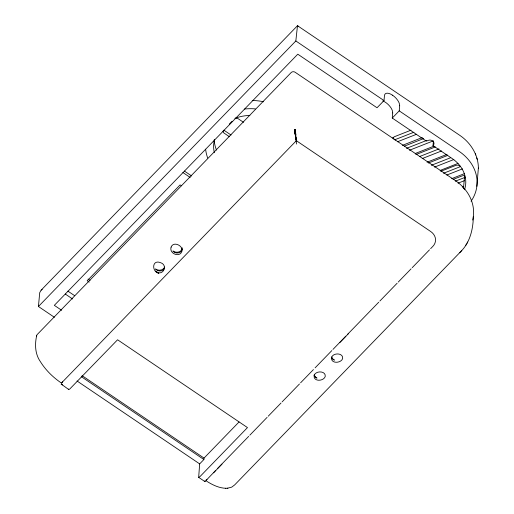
<?xml version="1.0" encoding="UTF-8"?>
<svg xmlns="http://www.w3.org/2000/svg" width="514" height="514" viewBox="0 0 514 514"><rect width="100%" height="100%" fill="white"/><g stroke="black" fill="none" stroke-linecap="round" stroke-linejoin="round"><path stroke-width="0.77" d="M478.373 168.039L476.857 186.319M430.629 248.667L432.865 246.36A12.754 10.537 5.3 0 0 430.661 231.486L296.366 140.695L294.882 129.56L296.546 144.061M239.023 421.988L204.026 458.09L203.891 459.522L199.663 463.891L198.674 477.358L200.068 476.497L247.478 427.59L117.577 339.773L69.512 389.259L68.638 389.458L61.224 384.086L62.49 381.966L296.366 140.695L294.438 129.579L296.366 140.695M54.394 317.286L38.434 306.498L39.719 292.659L41.159 290.14L297.49 25.7L459.985 135.478C470.702 142.783 478.373 154.958 478.38 168.149M36.68 335.584C34.695 344.431 35.036 354.088 40.42 361.702C45.669 370.119 52.897 377.199 61.044 382.808M38.434 306.498L295.833 40.966L297.49 25.7M61.648 310.289L54.33 305.342L297.786 54.188L377.038 107.767L384.009 100.577L384.485 95.488A9.637 4.523 44.1 0 1 392.567 95.212L392.612 95.238M464.521 189.756A35.434 29.272 5.3 0 0 452.166 158.556L433.006 145.603A3.971 3.277 5.3 0 0 433.161 141.427A3.971 3.277 5.3 0 0 428.233 140.373L426.357 141.106L392.259 118.053L392.728 112.964M392.259 118.053L399.224 110.863L399.699 105.775M433.006 145.603L433.45 140.849M463.435 188.734L464.643 175.724A3.971 3.277 5.3 0 0 462.015 175.936L453.065 179.45M464.746 178.352L464.894 176.765M473.349 216.4C473.169 228.91 470.124 242.165 461.032 251.314L234.692 484.888L231.724 487.144L227.374 488.236M164.608 267.865C163.452 271.822 157.856 271.887 155.517 268.976A5.667 4.684 5.3 0 0 164.653 267.036M465.645 245.506L466.391 244.259M466.937 243.321L467.695 242.036M198.539 477.275L204.957 481.618L215.758 470.336M62.342 382.127L61.905 382.564L62.49 381.966M206.487 479.877L206.827 479.549L206.146 480.082L206.827 479.549M459.657 252.734L461.765 250.543M229.25 124.163L232.02 121.31M217.428 468.607L248.686 436.367M249.804 435.21L267.1 417.362M268.218 416.211L281.055 402.97M282.173 401.819L299.476 383.971M300.587 382.821L313.424 369.579M315.101 367.851L331.845 350.574M332.963 349.424L345.8 336.182M347.47 334.453L378.728 302.213M379.84 301.063L397.142 283.214M398.26 282.058L411.097 268.816M412.215 267.666L429.511 249.817M213.554 472.816L221.984 464.123M339.979 342.401L348.402 333.708M41.159 290.14L42.206 289.337M411.033 130.17L394.816 136.551A3.971 3.277 5.3 0 0 392.947 138.17M394.784 139.763L413.937 132.233M397.489 141.768L416.61 134.25M402.423 145.353L422.36 137.514M404.319 146.156L423.709 138.536M406.484 148.353L426.472 140.495M409.433 150.261L432.961 141.009M415.248 153.5L433.855 146.188M415.877 154.592L435.268 146.965M419.617 156.526L438.995 148.912M422.2 158.582L441.584 150.962M427.025 162.212L447.045 154.341M428.361 163.028L447.752 155.401M431.374 165.29L450.759 157.669M434.529 167.114L453.836 159.52M440.17 170.423L457.974 163.426M440.761 171.316L455.674 165.45A3.971 3.277 5.3 0 1 459.901 165.906L459.812 166.857L443.531 173.257M446.814 175.036L462.497 168.868M451.671 178.654L464.335 173.674M455.295 181.198L464.984 177.388M458.051 183.177L464.695 180.562M462.362 187.154L463.795 186.588M206.628 481.194C212.417 484.856 218.874 488.069 225.839 488.281M225.37 488.3L227.869 488.216M62.605 384.857L61.198 384.433M156.365 271.726C163.124 276.474 168.316 265.006 160.541 262.673C151.913 259.14 151.514 271.707 158.858 273.345L155.485 271.058M295.833 40.966L384.009 100.577M399.224 110.863L459.137 151.367A46.774 38.64 5.3 0 1 471.075 201.212M243.488 122.3L238.207 118.734A2.833 2.339 5.3 0 0 235.406 118.329M231.043 135.021L224.445 130.556A2.833 2.339 5.3 0 1 223.931 130.106M229.482 136.75L224.2 133.184A2.833 2.339 5.3 0 1 223.14 130.98M184.417 171.072L191.722 176.013M182.875 172.505L190.18 177.446M181.448 185.792L180.118 184.892L87.194 280.76L89.185 282.109M88.055 279.063L90.053 280.406M67.893 291.117L74.536 295.608M65.278 294.04L72.596 298.987M82.079 375.65L204.026 458.09M81.283 376.634L203.891 459.522M77.049 380.996L199.663 463.891M204.957 481.618L204.726 480.943M297.773 25.822L298.107 26.503M68.638 389.458L68.555 389.047M475.315 153.686L475.752 154.971M476.767 157.907L477.223 159.256M294.863 132.644L295.601 136.737M331.543 356.986L332.07 358.644L334.402 360.121A5.667 4.684 5.3 0 1 331.813 357.179M314.118 374.957L314.652 376.614L316.984 378.092A5.667 4.684 5.3 0 1 314.388 375.156M182.155 247.767C183.138 252.965 175.737 254.835 172.942 251.005A5.667 4.684 5.3 0 0 182.078 249.065M214.344 152.664A38.807 32.054 5.3 0 1 214.563 139.326M234.872 118.374A38.807 32.054 5.3 0 1 249.875 115.425M216.516 150.082A38.807 32.054 5.3 0 1 214.267 139.474M207.688 157.965A46.941 38.775 5.3 0 1 205.639 149.208M244.593 109.019A46.941 38.775 5.3 0 1 255.272 108.872M252.207 100.474A46.941 38.775 5.3 0 1 263.598 101.785M395.632 140.014A3.971 3.277 5.3 0 1 392.979 137.495M392.567 95.212A9.637 4.523 44.1 0 1 399.654 105.743M382.795 100.898A9.637 4.523 44.1 0 1 392.683 112.932M472.687 220.069A48.188 39.809 5.3 0 0 455.096 180.395L295.139 72.256A2.833 2.339 5.3 0 0 291.168 72.545L37.252 334.486A2.833 2.339 5.3 0 0 36.674 336.195M171.104 247.125C168.933 253.376 179.412 258.034 181.86 251.519C183.671 245.698 173.398 240.803 171.104 247.125M314.183 375.4C312.994 381.831 323.544 381.497 325.233 376.537C326.075 370.697 315.686 370.459 314.183 375.4M331.601 357.429C330.418 363.861 340.962 363.526 342.658 358.566C343.493 352.726 333.104 352.488 331.601 357.429M295.743 135.227L295.036 129.547L295.685 135.227M295.64 132.586L295.274 129.522L295.801 135.221L295.64 132.586"/></g></svg>
